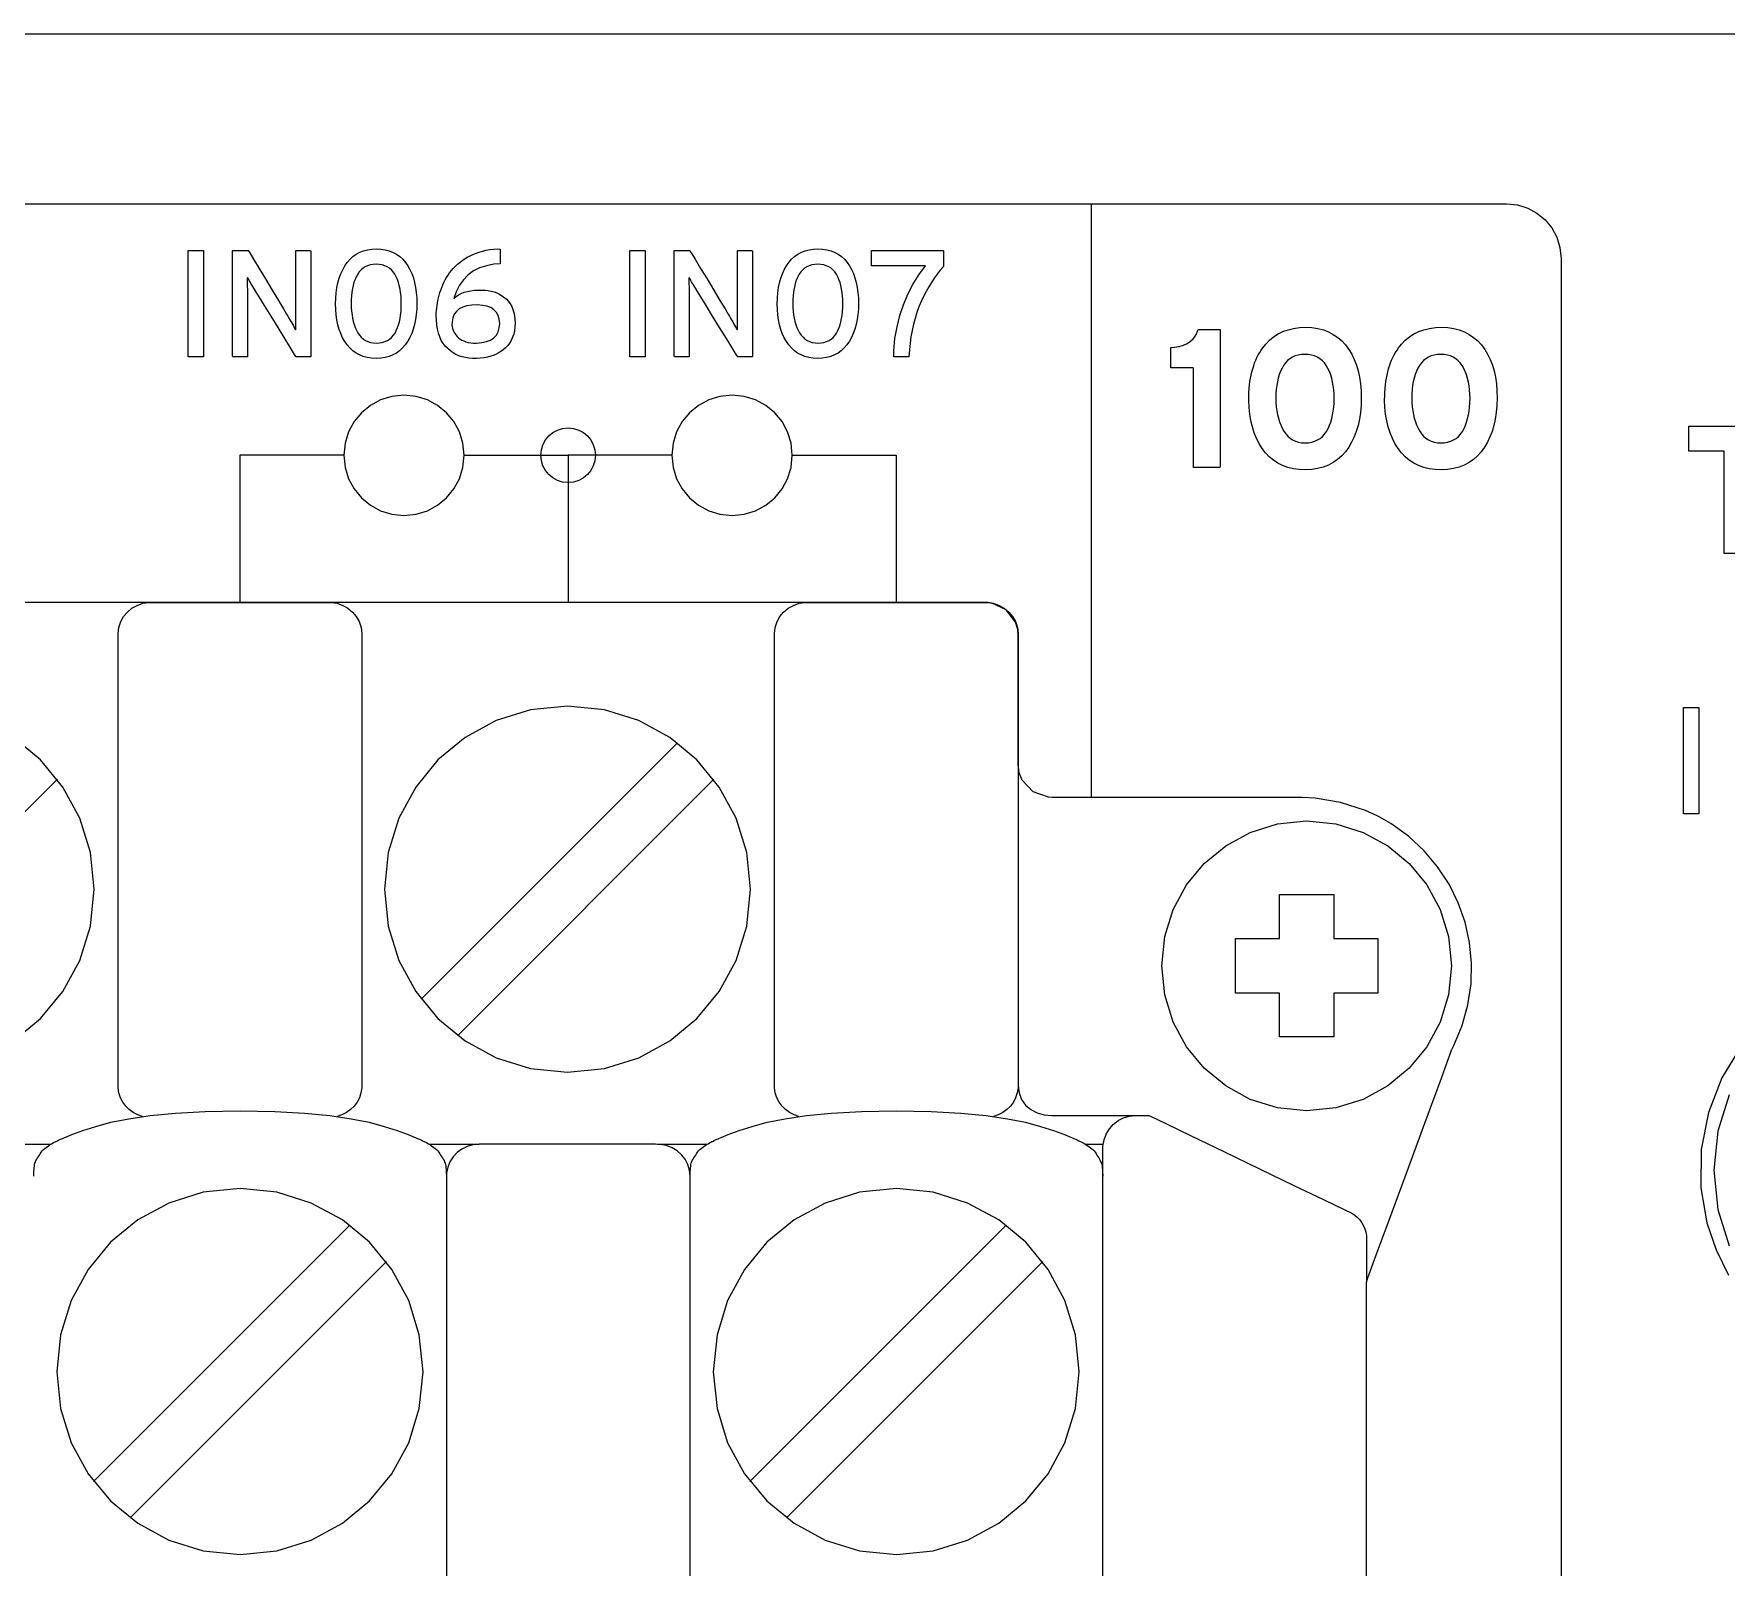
# Model space of a CAD drawing. Extents: x 1 to 47.7, y 0.2 to 35.
# Drawn here: x 36.083 to 37.63, y 13.713 to 15.115 of the extents above; entities that cross this region are included whole.
import ezdxf

# ---------------------------------------------------------------- set-up
doc = ezdxf.new("R2010")
doc.units = 0
doc.header["$MEASUREMENT"] = 0
doc.layers.add('8_0_____DWG', color=7, linetype='CONTINUOUS')

msp = doc.modelspace()

# ---------------------------------------------------------------- linework, layer by layer
at = {"layer": '8_0_____DWG'}
for points in [[(34.2205, 15.1152), (34.6209, 15.1152), (35.0213, 15.1152), (35.421, 15.1152), (35.819, 15.1152), (36.0172, 15.1152), (36.2148, 15.1152), (36.4115, 15.1152), (36.6074, 15.1152), (36.8022, 15.1152), (36.996, 15.1152), (37.1887, 15.1152), (37.38, 15.1152), (37.57, 15.1152), (37.7585, 15.1152)], [(36.0627, 14.9598), (36.1508, 14.9598), (36.2365, 14.9598), (36.3198, 14.9598), (36.4007, 14.9598), (36.4789, 14.9598), (36.5546, 14.9598), (36.6276, 14.9598), (36.6978, 14.9598), (36.7652, 14.9598), (36.8298, 14.9598), (36.8914, 14.9598), (36.9501, 14.9598), (37.0056, 14.9598), (37.0581, 14.9598), (37.1073, 14.9598), (37.1534, 14.9598), (37.1751, 14.9598), (37.196, 14.9598), (37.2161, 14.9598), (37.2354, 14.9598), (37.2537, 14.9598), (37.2712, 14.9598), (37.2879, 14.9598), (37.3036, 14.9598), (37.3185, 14.9598), (37.3324, 14.9598), (37.3455, 14.9598), (37.3576, 14.9598), (37.3688, 14.9598), (37.3791, 14.9598), (37.3884, 14.9598), (37.3968, 14.9598), (37.4042, 14.9598), (37.4107, 14.9598), (37.4161, 14.9598), (37.4206, 14.9598), (37.4242, 14.9598), (37.4267, 14.9598), (37.4282, 14.9598), (37.4287, 14.9598), (37.4388, 14.9588), (37.4482, 14.9559), (37.4567, 14.9513), (37.4641, 14.9452), (37.4702, 14.9378), (37.4748, 14.9293), (37.4777, 14.9199), (37.4787, 14.9098), (37.4787, 14.9087), (37.4787, 14.9054), (37.4787, 14.9), (37.4787, 14.8926), (37.4787, 14.8832), (37.4787, 14.872), (37.4787, 14.8589), (37.4787, 14.8441), (37.4787, 14.8275), (37.4787, 14.8094), (37.4787, 14.7897), (37.4787, 14.7686), (37.4787, 14.7461), (37.4787, 14.7222), (37.4787, 14.6971), (37.4787, 14.6707), (37.4787, 14.6433), (37.4787, 14.6148), (37.4787, 14.5853), (37.4787, 14.5549), (37.4787, 14.4917), (37.4787, 14.4257), (37.4787, 14.3574), (37.4787, 14.2875), (37.4787, 14.1448), (37.4787, 14.0021), (37.4787, 13.9322), (37.4787, 13.8639), (37.4787, 13.7979), (37.4787, 13.7347), (37.4787, 13.7043)], [(37.049, 14.9598), (37.049, 14.4171)], [(36.2235, 14.8199), (36.2235, 14.9171), (36.2376, 14.9171), (36.2376, 14.8199), (36.2235, 14.8199)], [(36.6273, 14.8199), (36.6273, 14.9171), (36.6414, 14.9171), (36.6414, 14.8199), (36.6273, 14.8199)], [(37.6505, 14.7337), (37.6505, 14.64), (37.6279, 14.64), (37.6279, 14.7337), (37.5955, 14.7337), (37.5955, 14.7566), (37.683, 14.7566), (37.683, 14.7337), (37.6505, 14.7337)], [(36.3659, 14.7299), (36.2709, 14.7299), (36.2709, 14.5953)], [(36.4759, 14.7299), (36.5709, 14.7299), (36.5709, 14.5953)], [(36.6659, 14.7299), (36.5709, 14.7299), (36.5709, 14.5953)], [(36.7759, 14.7299), (36.8709, 14.7299), (36.8709, 14.5953)], [(36.9823, 14.4473), (36.9823, 14.4493), (36.9823, 14.455), (36.9823, 14.4638), (36.9823, 14.4748), (36.9823, 14.5284), (36.9823, 14.5515), (36.9823, 14.5596), (36.9823, 14.5647), (36.982, 14.5705), (36.98, 14.5774), (36.9714, 14.5886), (36.9584, 14.5947), (36.9547, 14.5952), (36.9527, 14.5953), (36.9503, 14.5953), (36.9456, 14.5953), (36.9381, 14.5953), (36.9279, 14.5953), (36.9151, 14.5953), (36.8998, 14.5953), (36.8819, 14.5953), (36.8616, 14.5953), (36.839, 14.5953), (36.8139, 14.5953), (36.7866, 14.5953), (36.7571, 14.5953), (36.7254, 14.5953), (36.6916, 14.5953), (36.6557, 14.5953), (36.6178, 14.5953), (36.578, 14.5953), (36.4927, 14.5953), (36.4003, 14.5953), (36.3012, 14.5953), (36.1958, 14.5953), (36.0847, 14.5953), (35.9683, 14.5953)], [(36.1819, 14.1254), (36.1775, 14.1269), (36.1734, 14.1291), (36.1697, 14.1317), (36.1665, 14.1349), (36.1638, 14.1386), (36.1618, 14.1426), (36.1603, 14.147), (36.1596, 14.1516), (36.1595, 14.1591), (36.1595, 14.1913), (36.1595, 14.2454), (36.1595, 14.3131), (36.1595, 14.3861), (36.1595, 14.4561), (36.1595, 14.5149), (36.1595, 14.5543), (36.1595, 14.567), (36.1602, 14.5726), (36.162, 14.5778), (36.1646, 14.5825), (36.168, 14.5866), (36.1722, 14.5901), (36.177, 14.5927), (36.1822, 14.5946), (36.1879, 14.5954), (36.1928, 14.5954), (36.207, 14.5954), (36.2293, 14.5954), (36.2565, 14.5954), (36.2854, 14.5954), (36.3126, 14.5954), (36.3349, 14.5954), (36.3491, 14.5954), (36.3541, 14.5954), (36.3597, 14.5946), (36.365, 14.5927), (36.3697, 14.5901), (36.3739, 14.5866), (36.3773, 14.5825), (36.3799, 14.5778), (36.3817, 14.5726), (36.3824, 14.567), (36.3824, 14.5543), (36.3824, 14.5149), (36.3824, 14.4561), (36.3824, 14.3861), (36.3824, 14.3131), (36.3824, 14.2454), (36.3824, 14.1913), (36.3824, 14.1591), (36.3823, 14.1516), (36.3816, 14.1469), (36.3801, 14.1426), (36.378, 14.1385), (36.3753, 14.1349), (36.3721, 14.1317), (36.3683, 14.129), (36.3642, 14.1269), (36.3597, 14.1254)], [(36.7819, 14.1254), (36.7775, 14.1269), (36.7734, 14.1291), (36.7697, 14.1317), (36.7665, 14.1349), (36.7638, 14.1386), (36.7618, 14.1426), (36.7603, 14.147), (36.7596, 14.1516), (36.7595, 14.1591), (36.7595, 14.1913), (36.7595, 14.2454), (36.7595, 14.3131), (36.7595, 14.3861), (36.7595, 14.4561), (36.7595, 14.5149), (36.7595, 14.5543), (36.7595, 14.567), (36.7602, 14.5726), (36.762, 14.5778), (36.7646, 14.5825), (36.768, 14.5866), (36.7722, 14.5901), (36.777, 14.5927), (36.7822, 14.5946), (36.7879, 14.5954), (36.7928, 14.5954), (36.807, 14.5954), (36.8293, 14.5954), (36.8565, 14.5954), (36.8854, 14.5954), (36.9126, 14.5954), (36.9349, 14.5954), (36.9491, 14.5954), (36.9541, 14.5954), (36.9597, 14.5946), (36.965, 14.5927), (36.9697, 14.5901), (36.9739, 14.5866), (36.9773, 14.5825), (36.9799, 14.5778), (36.9817, 14.5726), (36.9824, 14.567), (36.9824, 14.5543), (36.9824, 14.5149), (36.9824, 14.4561), (36.9824, 14.3861), (36.9824, 14.3131), (36.9824, 14.2454), (36.9824, 14.1913), (36.9824, 14.1591), (36.9823, 14.1516), (36.9816, 14.1469), (36.9801, 14.1426), (36.978, 14.1385), (36.9753, 14.1349), (36.9721, 14.1317), (36.9683, 14.129), (36.9642, 14.1269), (36.9597, 14.1254)], [(37.5905, 14.4021), (37.5905, 14.4993), (37.6046, 14.4993), (37.6046, 14.4021), (37.5905, 14.4021)], [(36.0639, 14.1945), (36.0887, 14.2149), (36.1091, 14.2396), (36.1245, 14.268), (36.1343, 14.2994), (36.1377, 14.3331), (36.1343, 14.3668), (36.1245, 14.3982), (36.1091, 14.4266), (36.0887, 14.4514), (36.0639, 14.4719)], [(36.4366, 14.2328), (36.6709, 14.4671)], [(37.3007, 13.6961), (37.3007, 13.7244), (37.3007, 13.7575), (37.3007, 13.8305), (37.3007, 13.8668), (37.3007, 13.9006), (37.3007, 13.9301), (37.3007, 13.9533), (37.3007, 13.9621), (37.3007, 13.9686), (37.3007, 13.9727), (37.3007, 13.9741), (37.3011, 13.9751), (37.3021, 13.9778), (37.3058, 13.9881), (37.3116, 14.0037), (37.3188, 14.0234), (37.3361, 14.0704), (37.3541, 14.1194), (37.3623, 14.1416), (37.3693, 14.1606), (37.3747, 14.1752), (37.378, 14.1842), (37.3787, 14.1863), (37.3789, 14.1866), (37.3807, 14.1902), (37.3884, 14.2087), (37.3936, 14.2275), (37.3964, 14.2466), (37.3969, 14.2656), (37.395, 14.2845), (37.3909, 14.303), (37.3847, 14.3208), (37.3763, 14.3378), (37.3659, 14.3537), (37.3536, 14.3684), (37.3393, 14.3816), (37.3232, 14.3932), (37.3145, 14.3982), (37.3119, 14.3996), (37.3106, 14.4003), (37.2998, 14.4052), (37.2772, 14.4125), (37.2538, 14.4164), (37.2419, 14.4171), (37.2381, 14.4171), (37.2298, 14.4171), (37.2153, 14.4171), (37.1959, 14.4171), (37.1729, 14.4171), (37.1475, 14.4171), (37.0949, 14.4171), (37.0703, 14.4171), (37.0486, 14.4171), (37.031, 14.4171), (37.0188, 14.4171), (37.0134, 14.4171), (37.0101, 14.4172), (36.996, 14.4222), (36.9861, 14.4329), (36.9834, 14.4397), (36.9824, 14.4473)], [(35.87, 14.1994), (36.1043, 14.4337)], [(36.47, 14.1994), (36.7043, 14.4337)], [(37.2212, 14.2881), (37.2212, 14.3284), (37.2711, 14.3284), (37.2711, 14.2881), (37.3113, 14.2881), (37.3113, 14.2382), (37.2711, 14.2382), (37.2711, 14.1982), (37.2212, 14.1982), (37.2212, 14.2382), (37.181, 14.2382), (37.181, 14.2881), (37.2212, 14.2881)], [(37.6435, 14.1896), (37.6258, 14.1607), (37.6134, 14.129), (37.6068, 14.0953), (37.6066, 14.0601), (37.6121, 14.0283), (37.6204, 14.0035), (37.6319, 13.9803)], [(36.9824, 14.1537), (36.9832, 14.1469), (36.9855, 14.141), (36.9892, 14.1359), (36.9939, 14.1318), (36.9997, 14.1288), (37.0062, 14.127), (37.0133, 14.1263), (37.0175, 14.1263), (37.0284, 14.1263), (37.0433, 14.1263), (37.0596, 14.1263), (37.0745, 14.1263), (37.0855, 14.1263), (37.0897, 14.1263)], [(37.6324, 14.1453), (37.6221, 14.112), (37.6185, 14.0763), (37.6221, 14.0404), (37.6324, 14.0071)], [(36.0825, 14.0708), (36.0825, 14.0723), (36.0826, 14.0738), (36.0826, 14.0754), (36.0827, 14.077), (36.0828, 14.0786), (36.083, 14.0801), (36.0832, 14.0815), (36.0835, 14.0827), (36.0839, 14.0838), (36.0845, 14.0851), (36.0852, 14.0863), (36.086, 14.0876), (36.0868, 14.0889), (36.0876, 14.0901), (36.0884, 14.0914), (36.0893, 14.0927), (36.0901, 14.0939), (36.0913, 14.0951), (36.0926, 14.0961), (36.0939, 14.0971), (36.0951, 14.0981), (36.0964, 14.0989), (36.0976, 14.0997), (36.0988, 14.1005), (36.1001, 14.1012), (36.1013, 14.1019), (36.1025, 14.1025), (36.1036, 14.103), (36.1046, 14.1036), (36.1057, 14.1041), (36.1068, 14.1046), (36.108, 14.1051), (36.1093, 14.1057), (36.1108, 14.1063), (36.1172, 14.1088), (36.1274, 14.1126), (36.1392, 14.1164), (36.153, 14.1201), (36.1694, 14.1234), (36.1889, 14.1263), (36.2119, 14.1286), (36.2391, 14.13), (36.271, 14.1306), (36.3029, 14.13), (36.3301, 14.1286), (36.3531, 14.1263), (36.3726, 14.1234), (36.389, 14.1201), (36.4028, 14.1164), (36.4146, 14.1126), (36.4248, 14.1088), (36.4312, 14.1063), (36.4327, 14.1057), (36.434, 14.1051), (36.4352, 14.1046), (36.4363, 14.1041), (36.4374, 14.1036), (36.4384, 14.103), (36.4395, 14.1025), (36.4407, 14.1019), (36.4419, 14.1012), (36.4432, 14.1005), (36.4444, 14.0997), (36.4456, 14.0989), (36.4469, 14.0981), (36.4481, 14.0971), (36.4494, 14.0961), (36.4507, 14.0951), (36.4519, 14.0939), (36.4527, 14.0927), (36.4536, 14.0914), (36.4544, 14.0901), (36.4552, 14.0889), (36.456, 14.0876), (36.4568, 14.0863), (36.4575, 14.0851), (36.4581, 14.0838), (36.4585, 14.0827), (36.4588, 14.0815), (36.4591, 14.0801), (36.4593, 14.0786), (36.4594, 14.077), (36.4596, 14.0754), (36.4596, 14.0738), (36.4597, 14.0723), (36.4597, 14.0708)], [(36.6825, 14.0708), (36.6825, 14.0723), (36.6826, 14.0738), (36.6826, 14.0754), (36.6827, 14.077), (36.6828, 14.0786), (36.683, 14.0801), (36.6832, 14.0815), (36.6835, 14.0827), (36.6839, 14.0838), (36.6845, 14.0851), (36.6852, 14.0863), (36.686, 14.0876), (36.6868, 14.0889), (36.6876, 14.0901), (36.6884, 14.0914), (36.6893, 14.0927), (36.6901, 14.0939), (36.6913, 14.0951), (36.6926, 14.0961), (36.6939, 14.0971), (36.6951, 14.0981), (36.6964, 14.0989), (36.6976, 14.0997), (36.6989, 14.1005), (36.7001, 14.1012), (36.7013, 14.1019), (36.7025, 14.1025), (36.7036, 14.103), (36.7046, 14.1036), (36.7057, 14.1041), (36.7068, 14.1046), (36.708, 14.1051), (36.7093, 14.1057), (36.7108, 14.1063), (36.7172, 14.1088), (36.7274, 14.1126), (36.7392, 14.1164), (36.753, 14.1201), (36.7694, 14.1234), (36.7889, 14.1263), (36.8119, 14.1286), (36.8391, 14.13), (36.871, 14.1306), (36.9029, 14.13), (36.9301, 14.1286), (36.9531, 14.1263), (36.9726, 14.1234), (36.989, 14.1201), (37.0028, 14.1164), (37.0146, 14.1126), (37.0249, 14.1088), (37.0312, 14.1063), (37.0327, 14.1057), (37.034, 14.1051), (37.0352, 14.1046), (37.0363, 14.1041), (37.0374, 14.1036), (37.0384, 14.103), (37.0395, 14.1025), (37.0407, 14.1019), (37.0419, 14.1012), (37.0432, 14.1005), (37.0444, 14.0997), (37.0456, 14.0989), (37.0469, 14.0981), (37.0481, 14.0971), (37.0494, 14.0961), (37.0507, 14.0951), (37.0519, 14.0939), (37.0527, 14.0927), (37.0536, 14.0914), (37.0544, 14.0901), (37.0552, 14.0889), (37.056, 14.0876), (37.0568, 14.0863), (37.0575, 14.0851), (37.0581, 14.0838), (37.0585, 14.0827), (37.0588, 14.0815), (37.0591, 14.0801), (37.0593, 14.0786), (37.0594, 14.077), (37.0596, 14.0754), (37.0596, 14.0738), (37.0597, 14.0723), (37.0597, 14.0708)], [(37.0597, 13.6786), (37.0597, 13.7227), (37.0597, 13.7859), (37.0597, 13.8596), (37.0597, 13.9355), (37.0597, 14.005), (37.0597, 14.0597), (37.0597, 14.0911), (37.0598, 14.0984), (37.0609, 14.1041), (37.0629, 14.1094), (37.0658, 14.1141), (37.0694, 14.1182), (37.0737, 14.1216), (37.0786, 14.1242), (37.084, 14.1258), (37.0897, 14.1263), (37.0901, 14.1263), (37.0914, 14.1263), (37.0932, 14.1263), (37.0953, 14.1263), (37.0975, 14.1263), (37.0995, 14.1263), (37.101, 14.1263), (37.1019, 14.1263), (37.1039, 14.1254), (37.1173, 14.1189), (37.1407, 14.1077), (37.1704, 14.0933), (37.2029, 14.0776), (37.2344, 14.0624), (37.2614, 14.0494), (37.2803, 14.0403), (37.2874, 14.0369), (37.2901, 14.0351), (37.2926, 14.033), (37.2948, 14.0308), (37.2966, 14.0283), (37.2982, 14.0256), (37.2994, 14.0228), (37.3002, 14.0198), (37.3007, 14.0167), (37.3007, 14.0147), (37.3007, 14.0118), (37.3007, 14.0066), (37.3007, 14), (37.3007, 13.9928), (37.3007, 13.9858), (37.3007, 13.9799), (37.3007, 13.9757), (37.3007, 13.9741)], [(36.0525, 14.1), (36.0981, 14.1)], [(36.4441, 14.1), (36.4897, 14.1)], [(36.6825, 13.6943), (36.6825, 13.7461), (36.6825, 13.8119), (36.6825, 13.8837), (36.6825, 13.9535), (36.6825, 14.0133), (36.6825, 14.0551), (36.6825, 14.0708), (36.682, 14.0763), (36.6804, 14.0815), (36.678, 14.0863), (36.6747, 14.0905), (36.6707, 14.0941), (36.6661, 14.0969), (36.661, 14.0989), (36.6554, 14.0999), (36.6509, 14.1), (36.6391, 14.1), (36.6186, 14.1), (36.5924, 14.1), (36.5639, 14.1), (36.5362, 14.1), (36.5125, 14.1), (36.4959, 14.1), (36.4897, 14.1), (36.484, 14.0995), (36.4787, 14.098), (36.4738, 14.0956), (36.4695, 14.0924), (36.4658, 14.0885), (36.4629, 14.084), (36.4609, 14.079), (36.4598, 14.0736), (36.4597, 14.0667), (36.4597, 14.037), (36.4597, 13.9852), (36.4597, 13.9194), (36.4597, 13.8476), (36.4597, 13.7778), (36.4597, 13.718), (36.4597, 13.6762)], [(36.6525, 14.1), (36.6981, 14.1)], [(37.0439, 14.1), (37.0597, 14.1)], [(36.1372, 13.7918), (36.3715, 14.0261)], [(36.7372, 13.7918), (36.9715, 14.0261)], [(36.1707, 13.7584), (36.4049, 13.9927)], [(36.7707, 13.7584), (37.0049, 13.9927)]]:
    msp.add_lwpolyline(points, dxfattribs=at)
for points in [[(36.3223, 14.8199), (36.3209, 14.8221), (36.3173, 14.8281), (36.312, 14.8366), (36.3058, 14.8466), (36.2994, 14.8571), (36.2934, 14.8668), (36.2885, 14.8747), (36.2855, 14.8797), (36.2845, 14.8813), (36.2836, 14.8828), (36.2827, 14.8843), (36.2818, 14.8857), (36.281, 14.8871), (36.2802, 14.8885), (36.2795, 14.8898), (36.2787, 14.8911), (36.278, 14.8923), (36.2777, 14.8915), (36.2777, 14.8892), (36.2777, 14.8867), (36.2777, 14.8843), (36.2778, 14.8817), (36.2778, 14.8791), (36.2778, 14.8763), (36.2778, 14.8736), (36.2779, 14.8707), (36.2779, 14.8689), (36.2779, 14.8644), (36.2779, 14.8576), (36.2779, 14.8494), (36.2779, 14.8408), (36.2779, 14.8326), (36.2779, 14.8258), (36.2779, 14.8213), (36.2778, 14.8199), (36.2772, 14.8199), (36.2758, 14.8199), (36.2738, 14.8199), (36.2715, 14.8199), (36.2692, 14.8199), (36.267, 14.8199), (36.2653, 14.8199), (36.2643, 14.8199), (36.2642, 14.8206), (36.2642, 14.8269), (36.2642, 14.8383), (36.2642, 14.8532), (36.2642, 14.8697), (36.2642, 14.8861), (36.2642, 14.9005), (36.2642, 14.9114), (36.2642, 14.9168), (36.2644, 14.9171), (36.2656, 14.9171), (36.2675, 14.9171), (36.2698, 14.9171), (36.2722, 14.9171), (36.2746, 14.9171), (36.2766, 14.9171), (36.278, 14.9171), (36.2786, 14.9171), (36.2799, 14.9149), (36.2833, 14.9091), (36.2884, 14.9008), (36.2942, 14.8911), (36.3004, 14.8809), (36.3061, 14.8714), (36.3107, 14.8637), (36.3136, 14.8589), (36.3146, 14.8572), (36.3157, 14.8554), (36.3167, 14.8537), (36.3177, 14.852), (36.3186, 14.8504), (36.3195, 14.8488), (36.3203, 14.8473), (36.3211, 14.8459), (36.3218, 14.8446), (36.3221, 14.8453), (36.3221, 14.8477), (36.3221, 14.8502), (36.3221, 14.8528), (36.322, 14.8554), (36.322, 14.8581), (36.322, 14.8608), (36.322, 14.8636), (36.322, 14.8665), (36.322, 14.8683), (36.322, 14.8728), (36.322, 14.8796), (36.322, 14.8877), (36.322, 14.8963), (36.322, 14.9044), (36.322, 14.9112), (36.322, 14.9157), (36.322, 14.9171), (36.3227, 14.9171), (36.3241, 14.9171), (36.3261, 14.9171), (36.3284, 14.9171), (36.3307, 14.9171), (36.3328, 14.9171), (36.3345, 14.9171), (36.3355, 14.9171), (36.3357, 14.9164), (36.3357, 14.9101), (36.3357, 14.8986), (36.3357, 14.8838), (36.3357, 14.8673), (36.3357, 14.8509), (36.3357, 14.8364), (36.3357, 14.8256), (36.3357, 14.8202), (36.3355, 14.8199), (36.3344, 14.8199), (36.3326, 14.8199), (36.3305, 14.8199), (36.3282, 14.8199), (36.326, 14.8199), (36.3241, 14.8199), (36.3228, 14.8199)], [(36.4327, 14.8687), (36.4326, 14.8635), (36.4322, 14.8586), (36.4315, 14.8539), (36.4306, 14.8495), (36.4294, 14.8453), (36.428, 14.8414), (36.4263, 14.8376), (36.4244, 14.8342), (36.4221, 14.8309), (36.4197, 14.8281), (36.4169, 14.8255), (36.414, 14.8234), (36.4108, 14.8216), (36.4073, 14.8203), (36.4036, 14.8192), (36.3996, 14.8186), (36.3954, 14.8183), (36.3913, 14.8186), (36.3873, 14.8192), (36.3837, 14.8202), (36.3802, 14.8216), (36.3771, 14.8234), (36.3741, 14.8255), (36.3714, 14.828), (36.369, 14.8308), (36.3668, 14.834), (36.3648, 14.8374), (36.3631, 14.8411), (36.3617, 14.845), (36.3605, 14.8492), (36.3596, 14.8536), (36.3589, 14.8583), (36.3586, 14.8632), (36.3584, 14.8684), (36.3586, 14.8736), (36.359, 14.8785), (36.3596, 14.8832), (36.3605, 14.8876), (36.3617, 14.8918), (36.3632, 14.8958), (36.3649, 14.8995), (36.3669, 14.903), (36.3691, 14.9062), (36.3716, 14.9091), (36.3743, 14.9116), (36.3773, 14.9137), (36.3805, 14.9155), (36.3839, 14.9168), (36.3876, 14.9178), (36.3915, 14.9184), (36.3957, 14.9186), (36.3999, 14.9184), (36.4038, 14.9178), (36.4075, 14.9168), (36.411, 14.9154), (36.4142, 14.9137), (36.4171, 14.9116), (36.4198, 14.9091), (36.4223, 14.9063), (36.4245, 14.9031), (36.4264, 14.8997), (36.4281, 14.896), (36.4295, 14.8921), (36.4306, 14.8879), (36.4315, 14.8834), (36.4322, 14.8788), (36.4326, 14.8738)], [(36.5226, 14.8507), (36.5224, 14.8472), (36.522, 14.8438), (36.5212, 14.8407), (36.5202, 14.8378), (36.519, 14.835), (36.5175, 14.8325), (36.5157, 14.8302), (36.5136, 14.828), (36.5113, 14.8261), (36.5088, 14.8244), (36.5062, 14.8228), (36.5034, 14.8215), (36.5004, 14.8205), (36.4974, 14.8196), (36.4941, 14.819), (36.4907, 14.8186), (36.4872, 14.8184), (36.4836, 14.8184), (36.4803, 14.8187), (36.4771, 14.8192), (36.4741, 14.8199), (36.4712, 14.8209), (36.4684, 14.8222), (36.4658, 14.8237), (36.4633, 14.8254), (36.4609, 14.8274), (36.4587, 14.8296), (36.4567, 14.8322), (36.455, 14.835), (36.4536, 14.8381), (36.4524, 14.8415), (36.4515, 14.8453), (36.4509, 14.8493), (36.4505, 14.8536), (36.4504, 14.8576), (36.4504, 14.8599), (36.4506, 14.8622), (36.4508, 14.8645), (36.4511, 14.8668), (36.4515, 14.8691), (36.4519, 14.8715), (36.4524, 14.8739), (36.453, 14.8763), (36.4537, 14.8787), (36.4545, 14.881), (36.4554, 14.8834), (36.4564, 14.8857), (36.4574, 14.8879), (36.4586, 14.8902), (36.4598, 14.8924), (36.4612, 14.8945), (36.4626, 14.8967), (36.4643, 14.8988), (36.466, 14.9008), (36.4679, 14.9027), (36.4698, 14.9045), (36.4719, 14.9062), (36.4741, 14.9079), (36.4764, 14.9095), (36.4788, 14.9109), (36.4813, 14.9123), (36.484, 14.9136), (36.4868, 14.9148), (36.4897, 14.9157), (36.4928, 14.9166), (36.4961, 14.9173), (36.4995, 14.9179), (36.503, 14.9183), (36.5067, 14.9186), (36.5088, 14.9185), (36.5088, 14.9176), (36.5088, 14.916), (36.5088, 14.9139), (36.5088, 14.9115), (36.5088, 14.9092), (36.5088, 14.9072), (36.5088, 14.9057), (36.5088, 14.905), (36.5031, 14.9045), (36.4963, 14.9032), (36.4901, 14.9012), (36.4846, 14.8984), (36.4796, 14.8948), (36.4753, 14.8904), (36.4716, 14.8853), (36.4685, 14.8794), (36.4664, 14.8734), (36.4685, 14.8751), (36.4708, 14.8765), (36.4733, 14.8778), (36.476, 14.8789), (36.4789, 14.8797), (36.482, 14.8804), (36.4853, 14.8808), (36.4887, 14.881), (36.4922, 14.881), (36.4951, 14.8809), (36.498, 14.8805), (36.5007, 14.88), (36.5033, 14.8792), (36.5059, 14.8783), (36.5082, 14.8771), (36.5105, 14.8758), (36.5127, 14.8743), (36.5147, 14.8725), (36.5165, 14.8705), (36.5181, 14.8683), (36.5194, 14.8659), (36.5205, 14.8633), (36.5214, 14.8605), (36.522, 14.8574), (36.5224, 14.8542)], [(36.726, 14.8199), (36.7246, 14.8221), (36.721, 14.8281), (36.7157, 14.8366), (36.7095, 14.8466), (36.7031, 14.8571), (36.6971, 14.8668), (36.6923, 14.8747), (36.6892, 14.8797), (36.6882, 14.8813), (36.6873, 14.8828), (36.6864, 14.8843), (36.6856, 14.8857), (36.6847, 14.8871), (36.6839, 14.8885), (36.6832, 14.8898), (36.6824, 14.8911), (36.6817, 14.8923), (36.6814, 14.8915), (36.6814, 14.8892), (36.6814, 14.8867), (36.6815, 14.8843), (36.6815, 14.8817), (36.6815, 14.8791), (36.6815, 14.8763), (36.6815, 14.8736), (36.6816, 14.8707), (36.6816, 14.8689), (36.6816, 14.8644), (36.6816, 14.8576), (36.6816, 14.8494), (36.6816, 14.8408), (36.6816, 14.8326), (36.6816, 14.8258), (36.6816, 14.8213), (36.6816, 14.8199), (36.6809, 14.8199), (36.6795, 14.8199), (36.6775, 14.8199), (36.6752, 14.8199), (36.6729, 14.8199), (36.6708, 14.8199), (36.6691, 14.8199), (36.6681, 14.8199), (36.6679, 14.8206), (36.6679, 14.8269), (36.6679, 14.8383), (36.6679, 14.8532), (36.6679, 14.8697), (36.6679, 14.8861), (36.6679, 14.9005), (36.6679, 14.9114), (36.6679, 14.9168), (36.6682, 14.9171), (36.6693, 14.9171), (36.6712, 14.9171), (36.6735, 14.9171), (36.676, 14.9171), (36.6783, 14.9171), (36.6803, 14.9171), (36.6817, 14.9171), (36.6823, 14.9171), (36.6836, 14.9149), (36.6871, 14.9091), (36.6921, 14.9008), (36.698, 14.8911), (36.7041, 14.8809), (36.7098, 14.8714), (36.7144, 14.8637), (36.7174, 14.8589), (36.7184, 14.8572), (36.7194, 14.8554), (36.7204, 14.8537), (36.7214, 14.852), (36.7223, 14.8504), (36.7232, 14.8488), (36.724, 14.8473), (36.7248, 14.8459), (36.7256, 14.8446), (36.7259, 14.8453), (36.7258, 14.8477), (36.7258, 14.8502), (36.7258, 14.8528), (36.7258, 14.8554), (36.7258, 14.8581), (36.7257, 14.8608), (36.7257, 14.8636), (36.7257, 14.8665), (36.7257, 14.8683), (36.7257, 14.8728), (36.7257, 14.8796), (36.7257, 14.8877), (36.7257, 14.8963), (36.7257, 14.9044), (36.7257, 14.9112), (36.7257, 14.9157), (36.7257, 14.9171), (36.7264, 14.9171), (36.7278, 14.9171), (36.7298, 14.9171), (36.7321, 14.9171), (36.7344, 14.9171), (36.7365, 14.9171), (36.7382, 14.9171), (36.7393, 14.9171), (36.7394, 14.9164), (36.7394, 14.9101), (36.7394, 14.8986), (36.7394, 14.8838), (36.7394, 14.8673), (36.7394, 14.8509), (36.7394, 14.8364), (36.7394, 14.8256), (36.7394, 14.8202), (36.7392, 14.8199), (36.7381, 14.8199), (36.7363, 14.8199), (36.7342, 14.8199), (36.7319, 14.8199), (36.7297, 14.8199), (36.7278, 14.8199), (36.7265, 14.8199)], [(36.8364, 14.8687), (36.8363, 14.8635), (36.8359, 14.8586), (36.8352, 14.8539), (36.8343, 14.8495), (36.8331, 14.8453), (36.8317, 14.8414), (36.83, 14.8376), (36.8281, 14.8342), (36.8259, 14.8309), (36.8234, 14.8281), (36.8207, 14.8255), (36.8177, 14.8234), (36.8145, 14.8216), (36.811, 14.8203), (36.8073, 14.8192), (36.8033, 14.8186), (36.7991, 14.8183), (36.795, 14.8186), (36.7911, 14.8192), (36.7874, 14.8202), (36.784, 14.8216), (36.7808, 14.8234), (36.7778, 14.8255), (36.7751, 14.828), (36.7727, 14.8308), (36.7705, 14.834), (36.7685, 14.8374), (36.7668, 14.8411), (36.7654, 14.845), (36.7642, 14.8492), (36.7633, 14.8536), (36.7627, 14.8583), (36.7623, 14.8632), (36.7622, 14.8684), (36.7623, 14.8736), (36.7627, 14.8785), (36.7633, 14.8832), (36.7643, 14.8876), (36.7654, 14.8918), (36.7669, 14.8958), (36.7686, 14.8995), (36.7706, 14.903), (36.7728, 14.9062), (36.7753, 14.9091), (36.778, 14.9116), (36.781, 14.9137), (36.7842, 14.9155), (36.7876, 14.9168), (36.7913, 14.9178), (36.7952, 14.9184), (36.7994, 14.9186), (36.8036, 14.9184), (36.8076, 14.9178), (36.8113, 14.9168), (36.8147, 14.9154), (36.8179, 14.9137), (36.8209, 14.9116), (36.8236, 14.9091), (36.826, 14.9063), (36.8282, 14.9031), (36.8301, 14.8997), (36.8318, 14.896), (36.8332, 14.8921), (36.8343, 14.8879), (36.8352, 14.8834), (36.8359, 14.8788), (36.8363, 14.8738)], [(36.914, 14.9024), (36.9111, 14.8991), (36.9084, 14.8955), (36.9057, 14.8918), (36.9031, 14.8879), (36.9006, 14.8838), (36.8983, 14.8795), (36.896, 14.8751), (36.8938, 14.8704), (36.8917, 14.8655), (36.8898, 14.8604), (36.8881, 14.8551), (36.8867, 14.8497), (36.8854, 14.8441), (36.8844, 14.8383), (36.8836, 14.8323), (36.883, 14.8262), (36.8826, 14.8199), (36.8821, 14.8199), (36.8807, 14.8199), (36.8786, 14.8199), (36.8762, 14.8199), (36.8737, 14.8199), (36.8714, 14.8199), (36.8696, 14.8199), (36.8686, 14.8199), (36.8687, 14.8256), (36.8698, 14.8367), (36.8717, 14.8474), (36.8742, 14.8577), (36.8775, 14.8676), (36.8814, 14.8771), (36.8861, 14.8861), (36.8915, 14.8948), (36.8976, 14.903), (36.8957, 14.903), (36.8907, 14.903), (36.8835, 14.903), (36.8751, 14.903), (36.8664, 14.903), (36.8585, 14.903), (36.8523, 14.903), (36.8487, 14.903), (36.8482, 14.9031), (36.8482, 14.9041), (36.8482, 14.9059), (36.8482, 14.9082), (36.8482, 14.9107), (36.8482, 14.9131), (36.8482, 14.9151), (36.8482, 14.9165), (36.8482, 14.9171), (36.8508, 14.9171), (36.8574, 14.9171), (36.867, 14.9171), (36.8782, 14.9171), (36.8897, 14.9171), (36.9003, 14.9171), (36.9086, 14.9171), (36.9134, 14.9171), (36.914, 14.9169), (36.914, 14.9159), (36.914, 14.914), (36.914, 14.9117), (36.914, 14.9091), (36.914, 14.9066), (36.914, 14.9044), (36.914, 14.9029)], [(36.4184, 14.8684), (36.4184, 14.872), (36.4182, 14.8755), (36.4178, 14.8788), (36.4173, 14.8819), (36.4166, 14.885), (36.4158, 14.8878), (36.4149, 14.8905), (36.4138, 14.8931), (36.4125, 14.8954), (36.4111, 14.8975), (36.4094, 14.8994), (36.4076, 14.9009), (36.4055, 14.9022), (36.4033, 14.9032), (36.4009, 14.9039), (36.3982, 14.9044), (36.3954, 14.9045), (36.3927, 14.9044), (36.3901, 14.9039), (36.3877, 14.9032), (36.3855, 14.9022), (36.3835, 14.901), (36.3817, 14.8994), (36.38, 14.8976), (36.3786, 14.8956), (36.3773, 14.8932), (36.3762, 14.8907), (36.3752, 14.8881), (36.3744, 14.8852), (36.3738, 14.8823), (36.3733, 14.8791), (36.3729, 14.8758), (36.3727, 14.8723), (36.3727, 14.8687), (36.3727, 14.8651), (36.373, 14.8616), (36.3734, 14.8583), (36.3739, 14.8552), (36.3746, 14.8522), (36.3754, 14.8494), (36.3764, 14.8467), (36.3776, 14.8442), (36.3788, 14.8418), (36.3803, 14.8397), (36.3819, 14.8378), (36.3838, 14.8362), (36.3858, 14.8349), (36.388, 14.8338), (36.3904, 14.8331), (36.3929, 14.8326), (36.3957, 14.8324), (36.3985, 14.8326), (36.4011, 14.8331), (36.4035, 14.8338), (36.4058, 14.8348), (36.4078, 14.8361), (36.4096, 14.8377), (36.4112, 14.8396), (36.4127, 14.8417), (36.4139, 14.8441), (36.415, 14.8466), (36.4159, 14.8492), (36.4167, 14.852), (36.4173, 14.855), (36.4178, 14.8581), (36.4182, 14.8614), (36.4184, 14.8648)], [(36.8222, 14.8684), (36.8221, 14.872), (36.8219, 14.8755), (36.8215, 14.8788), (36.821, 14.8819), (36.8204, 14.885), (36.8196, 14.8878), (36.8186, 14.8905), (36.8175, 14.8931), (36.8162, 14.8954), (36.8148, 14.8975), (36.8131, 14.8994), (36.8113, 14.9009), (36.8092, 14.9022), (36.807, 14.9032), (36.8046, 14.9039), (36.802, 14.9044), (36.7991, 14.9045), (36.7964, 14.9044), (36.7938, 14.9039), (36.7914, 14.9032), (36.7892, 14.9022), (36.7872, 14.901), (36.7854, 14.8994), (36.7837, 14.8976), (36.7823, 14.8956), (36.781, 14.8932), (36.7799, 14.8907), (36.7789, 14.8881), (36.7781, 14.8852), (36.7775, 14.8823), (36.777, 14.8791), (36.7766, 14.8758), (36.7764, 14.8723), (36.7764, 14.8687), (36.7765, 14.8651), (36.7767, 14.8616), (36.7771, 14.8583), (36.7776, 14.8552), (36.7783, 14.8522), (36.7791, 14.8494), (36.7801, 14.8467), (36.7813, 14.8442), (36.7826, 14.8418), (36.784, 14.8397), (36.7857, 14.8378), (36.7875, 14.8362), (36.7895, 14.8349), (36.7917, 14.8338), (36.7941, 14.8331), (36.7967, 14.8326), (36.7994, 14.8324), (36.8022, 14.8326), (36.8048, 14.8331), (36.8073, 14.8338), (36.8095, 14.8348), (36.8115, 14.8361), (36.8133, 14.8377), (36.815, 14.8396), (36.8164, 14.8417), (36.8176, 14.8441), (36.8187, 14.8466), (36.8196, 14.8492), (36.8204, 14.852), (36.821, 14.855), (36.8215, 14.8581), (36.8219, 14.8614), (36.8221, 14.8648)], [(36.5084, 14.8505), (36.508, 14.8544), (36.507, 14.8577), (36.5054, 14.8606), (36.5032, 14.863), (36.5003, 14.8649), (36.4968, 14.8662), (36.4927, 14.867), (36.488, 14.8674), (36.4829, 14.8672), (36.4784, 14.8666), (36.4746, 14.8654), (36.4714, 14.8637), (36.4688, 14.8615), (36.4668, 14.8588), (36.4655, 14.8556), (36.4649, 14.8519), (36.4648, 14.8492), (36.465, 14.8475), (36.4653, 14.8458), (36.4658, 14.8442), (36.4665, 14.8427), (36.4673, 14.8413), (36.4683, 14.8399), (36.4695, 14.8386), (36.4708, 14.8374), (36.4723, 14.8362), (36.4739, 14.8352), (36.4757, 14.8344), (36.4776, 14.8337), (36.4797, 14.8331), (36.4819, 14.8327), (36.4843, 14.8325), (36.4873, 14.8325), (36.4922, 14.8329), (36.4965, 14.8338), (36.5001, 14.8353), (36.5031, 14.8373), (36.5054, 14.8398), (36.507, 14.8428), (36.508, 14.8464)], [(37.1428, 14.7186), (37.1428, 14.7221), (37.1428, 14.7316), (37.1428, 14.7451), (37.1428, 14.7608), (37.1428, 14.7769), (37.1428, 14.7916), (37.1428, 14.803), (37.1428, 14.8093), (37.1425, 14.81), (37.1409, 14.81), (37.1381, 14.81), (37.1347, 14.81), (37.131, 14.81), (37.1274, 14.81), (37.1245, 14.81), (37.1225, 14.81), (37.1219, 14.81), (37.1219, 14.8109), (37.1219, 14.813), (37.1219, 14.8158), (37.1219, 14.819), (37.1219, 14.8222), (37.1219, 14.8251), (37.1219, 14.8273), (37.1219, 14.8284), (37.1253, 14.8287), (37.1297, 14.8295), (37.1336, 14.8306), (37.137, 14.8321), (37.14, 14.8341), (37.1425, 14.8364), (37.1445, 14.8392), (37.146, 14.8424), (37.1469, 14.8449), (37.1481, 14.8449), (37.1505, 14.8449), (37.1537, 14.8449), (37.1572, 14.8449), (37.1607, 14.8449), (37.1638, 14.8449), (37.1661, 14.8449), (37.1671, 14.8449), (37.1671, 14.8412), (37.1671, 14.8292), (37.1671, 14.8112), (37.1671, 14.7897), (37.1671, 14.7674), (37.1671, 14.7467), (37.1671, 14.7301), (37.1671, 14.7202), (37.1669, 14.7186), (37.1652, 14.7186), (37.1622, 14.7186), (37.1583, 14.7186), (37.154, 14.7186), (37.1498, 14.7186), (37.1463, 14.7186), (37.1437, 14.7186)], [(37.2961, 14.7821), (37.2959, 14.7754), (37.2953, 14.7691), (37.2944, 14.763), (37.2931, 14.7572), (37.2915, 14.7518), (37.2895, 14.7467), (37.2872, 14.7418), (37.2846, 14.7373), (37.2815, 14.7331), (37.2782, 14.7294), (37.2744, 14.7261), (37.2704, 14.7233), (37.266, 14.721), (37.2613, 14.7192), (37.2562, 14.7178), (37.2508, 14.7169), (37.2451, 14.7165), (37.2394, 14.7168), (37.234, 14.7176), (37.229, 14.7188), (37.2242, 14.7205), (37.2199, 14.7227), (37.2158, 14.7254), (37.212, 14.7285), (37.2086, 14.7321), (37.2055, 14.7362), (37.2027, 14.7406), (37.2003, 14.7454), (37.1982, 14.7504), (37.1965, 14.7558), (37.1951, 14.7614), (37.1941, 14.7674), (37.1935, 14.7737), (37.1932, 14.7803), (37.1933, 14.7844), (37.1934, 14.7877), (37.1936, 14.791), (37.1939, 14.7942), (37.1943, 14.7973), (37.1948, 14.8003), (37.1954, 14.8032), (37.1961, 14.8061), (37.1969, 14.8089), (37.1977, 14.8116), (37.1986, 14.8143), (37.1996, 14.8168), (37.2007, 14.8193), (37.2019, 14.8216), (37.2032, 14.8239), (37.2045, 14.8261), (37.206, 14.8282), (37.2087, 14.8315), (37.2121, 14.8351), (37.2159, 14.8382), (37.22, 14.8408), (37.2244, 14.843), (37.2291, 14.8447), (37.2342, 14.8459), (37.2396, 14.8467), (37.2453, 14.8469), (37.251, 14.8466), (37.2564, 14.8458), (37.2614, 14.8445), (37.2662, 14.8427), (37.2705, 14.8404), (37.2746, 14.8377), (37.2783, 14.8345), (37.2817, 14.8308), (37.2847, 14.8267), (37.2874, 14.8223), (37.2897, 14.8175), (37.2917, 14.8124), (37.2933, 14.807), (37.2945, 14.8013), (37.2954, 14.7952), (37.2959, 14.7888)], [(37.4203, 14.7821), (37.4201, 14.7754), (37.4195, 14.7691), (37.4186, 14.763), (37.4173, 14.7572), (37.4157, 14.7518), (37.4137, 14.7467), (37.4114, 14.7418), (37.4088, 14.7373), (37.4058, 14.7331), (37.4024, 14.7294), (37.3987, 14.7261), (37.3946, 14.7233), (37.3902, 14.721), (37.3855, 14.7192), (37.3804, 14.7178), (37.375, 14.7169), (37.3693, 14.7165), (37.3636, 14.7168), (37.3582, 14.7176), (37.3532, 14.7188), (37.3485, 14.7205), (37.3441, 14.7227), (37.34, 14.7254), (37.3363, 14.7285), (37.3329, 14.7321), (37.3297, 14.7362), (37.3269, 14.7406), (37.3245, 14.7454), (37.3224, 14.7504), (37.3207, 14.7558), (37.3193, 14.7614), (37.3183, 14.7674), (37.3177, 14.7737), (37.3174, 14.7803), (37.3175, 14.7844), (37.3176, 14.7877), (37.3178, 14.791), (37.3181, 14.7942), (37.3185, 14.7973), (37.319, 14.8003), (37.3196, 14.8032), (37.3203, 14.8061), (37.3211, 14.8089), (37.3219, 14.8116), (37.3228, 14.8143), (37.3238, 14.8168), (37.3249, 14.8193), (37.3261, 14.8216), (37.3274, 14.8239), (37.3288, 14.8261), (37.3302, 14.8282), (37.3329, 14.8315), (37.3363, 14.8351), (37.3401, 14.8382), (37.3442, 14.8408), (37.3486, 14.843), (37.3533, 14.8447), (37.3584, 14.8459), (37.3638, 14.8467), (37.3695, 14.8469), (37.3752, 14.8466), (37.3806, 14.8458), (37.3857, 14.8445), (37.3904, 14.8427), (37.3948, 14.8404), (37.3988, 14.8377), (37.4025, 14.8345), (37.4059, 14.8308), (37.409, 14.8267), (37.4116, 14.8223), (37.4139, 14.8175), (37.4159, 14.8124), (37.4175, 14.807), (37.4187, 14.8013), (37.4196, 14.7952), (37.4201, 14.7888)], [(37.2712, 14.7818), (37.2712, 14.7858), (37.2709, 14.7897), (37.2705, 14.7934), (37.2698, 14.7969), (37.2691, 14.8002), (37.2681, 14.8034), (37.267, 14.8064), (37.2656, 14.8093), (37.2641, 14.812), (37.2624, 14.8143), (37.2605, 14.8164), (37.2583, 14.8181), (37.256, 14.8196), (37.2534, 14.8207), (37.2506, 14.8215), (37.2476, 14.822), (37.2444, 14.8222), (37.2413, 14.822), (37.2384, 14.8215), (37.2357, 14.8207), (37.2332, 14.8196), (37.2308, 14.8182), (37.2287, 14.8165), (37.2268, 14.8145), (37.2251, 14.8121), (37.2236, 14.8095), (37.2223, 14.8067), (37.2211, 14.8037), (37.2202, 14.8005), (37.2194, 14.7972), (37.2188, 14.7937), (37.2183, 14.79), (37.2181, 14.7861), (37.2181, 14.7821), (37.2181, 14.7781), (37.2184, 14.7743), (37.2189, 14.7707), (37.2195, 14.7672), (37.2203, 14.7638), (37.2213, 14.7606), (37.2225, 14.7576), (37.2238, 14.7547), (37.2253, 14.7519), (37.227, 14.7495), (37.2289, 14.7473), (37.231, 14.7455), (37.2333, 14.744), (37.2358, 14.7428), (37.2386, 14.7419), (37.2415, 14.7414), (37.2446, 14.7412), (37.2478, 14.7414), (37.2508, 14.7419), (37.2536, 14.7428), (37.2561, 14.7439), (37.2585, 14.7454), (37.2606, 14.7472), (37.2626, 14.7493), (37.2643, 14.7518), (37.2658, 14.7545), (37.2671, 14.7573), (37.2682, 14.7603), (37.2691, 14.7635), (37.2699, 14.7668), (37.2705, 14.7703), (37.2709, 14.774), (37.2712, 14.7778)], [(37.3955, 14.7818), (37.3954, 14.7858), (37.3951, 14.7897), (37.3947, 14.7934), (37.3941, 14.7969), (37.3933, 14.8002), (37.3923, 14.8034), (37.3912, 14.8064), (37.3899, 14.8093), (37.3884, 14.812), (37.3866, 14.8143), (37.3847, 14.8164), (37.3825, 14.8181), (37.3802, 14.8196), (37.3776, 14.8207), (37.3748, 14.8215), (37.3719, 14.822), (37.3687, 14.8222), (37.3655, 14.822), (37.3626, 14.8215), (37.3599, 14.8207), (37.3574, 14.8196), (37.3551, 14.8182), (37.353, 14.8165), (37.3511, 14.8145), (37.3494, 14.8121), (37.3479, 14.8095), (37.3465, 14.8067), (37.3454, 14.8037), (37.3444, 14.8005), (37.3436, 14.7972), (37.343, 14.7937), (37.3426, 14.79), (37.3423, 14.7861), (37.3423, 14.7821), (37.3424, 14.7781), (37.3426, 14.7743), (37.3431, 14.7707), (37.3437, 14.7672), (37.3445, 14.7638), (37.3455, 14.7606), (37.3467, 14.7576), (37.348, 14.7547), (37.3495, 14.7519), (37.3512, 14.7495), (37.3531, 14.7473), (37.3552, 14.7455), (37.3575, 14.744), (37.3601, 14.7428), (37.3628, 14.7419), (37.3657, 14.7414), (37.3688, 14.7412), (37.372, 14.7414), (37.375, 14.7419), (37.3778, 14.7428), (37.3803, 14.7439), (37.3827, 14.7454), (37.3849, 14.7472), (37.3868, 14.7493), (37.3885, 14.7518), (37.39, 14.7545), (37.3913, 14.7573), (37.3924, 14.7603), (37.3933, 14.7635), (37.3941, 14.7668), (37.3947, 14.7703), (37.3951, 14.774), (37.3954, 14.7778)], [(36.4209, 14.6749), (36.432, 14.676), (36.4423, 14.6792), (36.4517, 14.6843), (36.4598, 14.691), (36.4665, 14.6991), (36.4716, 14.7085), (36.4748, 14.7188), (36.4759, 14.7299), (36.4748, 14.741), (36.4716, 14.7513), (36.4665, 14.7607), (36.4598, 14.7688), (36.4517, 14.7755), (36.4423, 14.7806), (36.432, 14.7838), (36.4209, 14.7849), (36.4099, 14.7838), (36.3995, 14.7806), (36.3902, 14.7755), (36.382, 14.7688), (36.3753, 14.7607), (36.3702, 14.7513), (36.367, 14.741), (36.3659, 14.7299), (36.367, 14.7188), (36.3702, 14.7085), (36.3753, 14.6991), (36.382, 14.691), (36.3902, 14.6843), (36.3995, 14.6792), (36.4099, 14.676)], [(36.7209, 14.6749), (36.732, 14.676), (36.7423, 14.6792), (36.7517, 14.6843), (36.7598, 14.691), (36.7665, 14.6991), (36.7716, 14.7085), (36.7748, 14.7188), (36.7759, 14.7299), (36.7748, 14.741), (36.7716, 14.7513), (36.7665, 14.7607), (36.7598, 14.7688), (36.7517, 14.7755), (36.7423, 14.7806), (36.732, 14.7838), (36.7209, 14.7849), (36.7098, 14.7838), (36.6995, 14.7806), (36.6902, 14.7755), (36.682, 14.7688), (36.6753, 14.7607), (36.6702, 14.7513), (36.667, 14.741), (36.6659, 14.7299), (36.667, 14.7188), (36.6702, 14.7085), (36.6753, 14.6991), (36.682, 14.691), (36.6902, 14.6843), (36.6995, 14.6792), (36.7098, 14.676)], [(36.596, 14.7299), (36.5955, 14.7249), (36.594, 14.7202), (36.5917, 14.7159), (36.5886, 14.7122), (36.5849, 14.7092), (36.5807, 14.7069), (36.576, 14.7054), (36.5709, 14.7049), (36.5659, 14.7054), (36.5612, 14.7069), (36.557, 14.7092), (36.5533, 14.7122), (36.5502, 14.7159), (36.5479, 14.7202), (36.5465, 14.7249), (36.546, 14.7299), (36.5465, 14.7349), (36.5479, 14.7396), (36.5502, 14.7439), (36.5533, 14.7476), (36.557, 14.7506), (36.5612, 14.7529), (36.5659, 14.7544), (36.5709, 14.7549), (36.576, 14.7544), (36.5807, 14.7529), (36.5849, 14.7506), (36.5886, 14.7476), (36.5917, 14.7439), (36.594, 14.7396), (36.5955, 14.7349)], [(36.403, 14.3331), (36.4064, 14.2994), (36.4162, 14.268), (36.4316, 14.2396), (36.452, 14.2149), (36.4768, 14.1945), (36.5052, 14.1791), (36.5367, 14.1694), (36.5704, 14.166), (36.6041, 14.1694), (36.6355, 14.1791), (36.6639, 14.1945), (36.6887, 14.2149), (36.7091, 14.2396), (36.7245, 14.268), (36.7343, 14.2994), (36.7377, 14.3331), (36.7343, 14.3668), (36.7245, 14.3982), (36.7091, 14.4266), (36.6887, 14.4514), (36.6639, 14.4719), (36.6355, 14.4873), (36.6041, 14.4971), (36.5704, 14.5005), (36.5367, 14.4971), (36.5052, 14.4873), (36.4768, 14.4719), (36.452, 14.4514), (36.4316, 14.4266), (36.4162, 14.3982), (36.4064, 14.3668)], [(37.3786, 14.2632), (37.3759, 14.2365), (37.3682, 14.2116), (37.356, 14.1891), (37.3398, 14.1695), (37.3202, 14.1533), (37.2977, 14.1411), (37.2728, 14.1334), (37.2461, 14.1307), (37.2194, 14.1334), (37.1946, 14.1411), (37.1721, 14.1533), (37.1525, 14.1695), (37.1363, 14.1891), (37.1241, 14.2116), (37.1164, 14.2365), (37.1137, 14.2632), (37.1164, 14.2899), (37.1241, 14.3147), (37.1363, 14.3372), (37.1525, 14.3568), (37.1721, 14.373), (37.1946, 14.3852), (37.2194, 14.3929), (37.2461, 14.3956), (37.2728, 14.3929), (37.2977, 14.3852), (37.3202, 14.373), (37.3398, 14.3568), (37.356, 14.3372), (37.3682, 14.3147), (37.3759, 14.2899)], [(36.1036, 13.8921), (36.107, 13.8584), (36.1168, 13.827), (36.1322, 13.7986), (36.1527, 13.7739), (36.1775, 13.7535), (36.2059, 13.7381), (36.2373, 13.7284), (36.2711, 13.725), (36.3048, 13.7284), (36.3362, 13.7381), (36.3646, 13.7535), (36.3893, 13.7739), (36.4098, 13.7986), (36.4252, 13.827), (36.4349, 13.8584), (36.4383, 13.8921), (36.4349, 13.9258), (36.4252, 13.9572), (36.4098, 13.9856), (36.3893, 14.0104), (36.3646, 14.0309), (36.3362, 14.0463), (36.3048, 14.0561), (36.2711, 14.0595), (36.2373, 14.0561), (36.2059, 14.0463), (36.1775, 14.0309), (36.1527, 14.0104), (36.1322, 13.9856), (36.1168, 13.9572), (36.107, 13.9258)], [(36.7037, 13.8921), (36.7071, 13.8584), (36.7168, 13.827), (36.7322, 13.7986), (36.7527, 13.7739), (36.7775, 13.7535), (36.8059, 13.7381), (36.8373, 13.7284), (36.8711, 13.725), (36.9048, 13.7284), (36.9362, 13.7381), (36.9646, 13.7535), (36.9893, 13.7739), (37.0098, 13.7986), (37.0252, 13.827), (37.0349, 13.8584), (37.0383, 13.8921), (37.0349, 13.9258), (37.0252, 13.9572), (37.0098, 13.9856), (36.9893, 14.0104), (36.9646, 14.0309), (36.9362, 14.0463), (36.9048, 14.0561), (36.8711, 14.0595), (36.8373, 14.0561), (36.8059, 14.0463), (36.7775, 14.0309), (36.7527, 14.0104), (36.7322, 13.9856), (36.7168, 13.9572), (36.7071, 13.9258)]]:
    msp.add_lwpolyline(points, close=True, dxfattribs=at)

doc.saveas('drawing.dxf')
